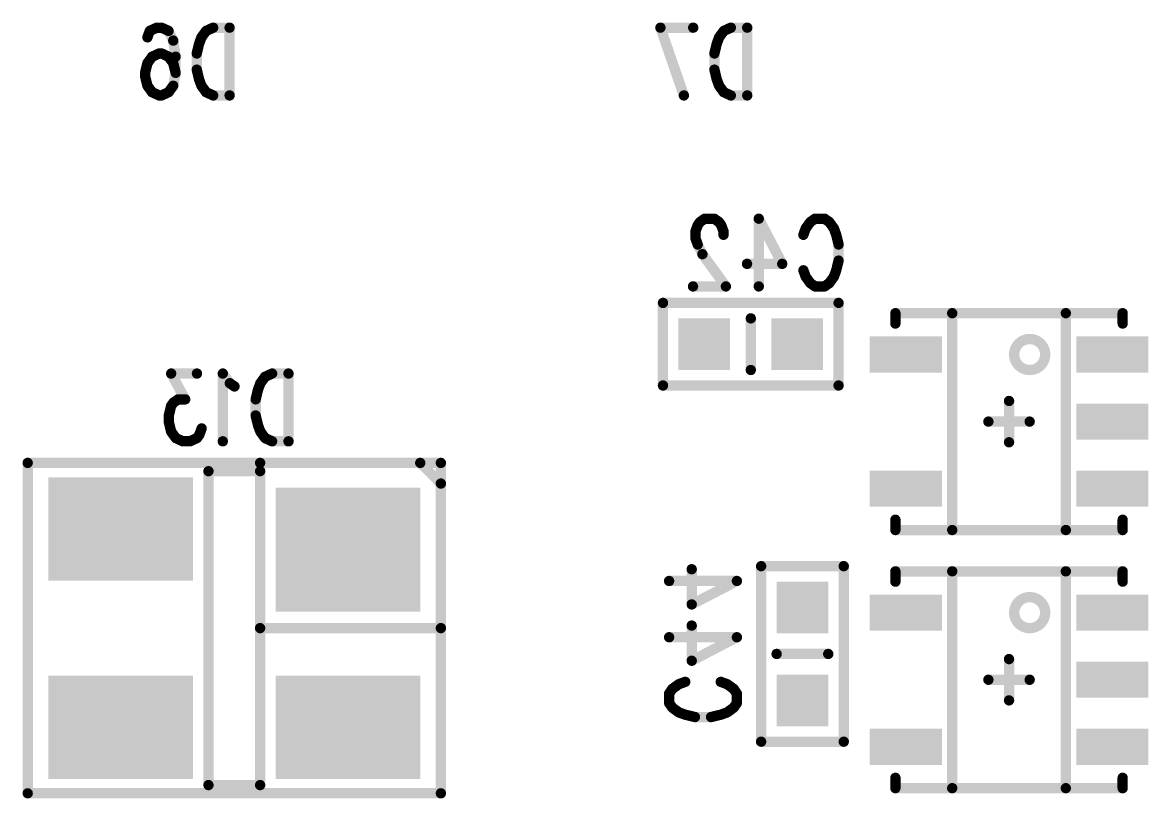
# Model space of a CAD drawing. Extents: x 100 to 144.1, y 92.5 to 144.1.
# Drawn here: x 120.45 to 131.35, y 119.1 to 126.62 of the extents above; entities that cross this region are included whole.
import ezdxf

# ---------------------------------------------------------------- set-up
doc = ezdxf.new("R2010")
doc.units = 0
doc.layers.get('0').update_dxf_attribs({"linetype": 'CONTINUOUS'})
doc.layers.add('MASK-BOTTOM_PHO', color=6, linetype='CONTINUOUS')
doc.layers.add('SILK-BOTTOM_PHO', color=12, linetype='CONTINUOUS')

# ---------------------------------------------------------------- blocks, each defined once
blk = doc.blocks.new('SQUARE_16')
blk.add_solid([(0.250062, 0.250062), (0.250062, -0.250062), (-0.250062, 0.250062), (-0.250062, -0.250062)])
blk = doc.blocks.new('SQUARE_33')
blk.add_solid([(0.499998, 0.499998), (0.499998, -0.499998), (-0.499998, 0.499998), (-0.499998, -0.499998)])
blk = doc.blocks.new('SQUARE_48')
blk.add_solid([(0.599948, 0.599948), (0.599948, -0.599948), (-0.599948, 0.599948), (-0.599948, -0.599948)])
blk = doc.blocks.new('SQUARE_159')
blk.add_solid([(0.175006, 0.175006), (0.175006, -0.175006), (-0.175006, 0.175006), (-0.175006, -0.175006)])
blk = doc.blocks.new('ROUND_1')
at = {"const_width": 0.050038}
blk.add_lwpolyline([(-0.025018, 0, 1), (0.025018, 0, 1)], format="xyb", close=True, dxfattribs=at)

msp = doc.modelspace()

# ---------------------------------------------------------------- linework, layer by layer
at = {"layer": 'MASK-BOTTOM_PHO'}
for points, const_width in [([(129.175002, 123.400058), (128.82499, 123.400058)], 0.350012), ([(131.174998, 123.400058), (130.824986, 123.400058)], 0.350012), ([(131.174998, 122.750072), (130.824986, 122.750072)], 0.350012), ([(121.59996, 121.709942), (121.19991, 121.709942)], 0.999996), ([(129.175002, 122.100086), (128.82499, 122.100086)], 0.350012), ([(131.174998, 122.100086), (130.824986, 122.100086)], 0.350012), ([(123.700032, 121.510044), (123.49988, 121.510044)], 1.199896), ([(129.175002, 120.899936), (128.82499, 120.899936)], 0.350012), ([(131.174998, 120.899936), (130.824986, 120.899936)], 0.350012), ([(131.174998, 120.24995), (130.824986, 120.24995)], 0.350012), ([(121.59996, 119.789956), (121.19991, 119.789956)], 0.999996), ([(123.800108, 119.789956), (123.400058, 119.789956)], 0.999996), ([(129.175002, 119.599964), (128.82499, 119.599964)], 0.350012), ([(131.174998, 119.599964), (130.824986, 119.599964)], 0.350012)]:
    msp.add_lwpolyline(points, dxfattribs=dict(at, const_width=const_width))
at = {"layer": 'SILK-BOTTOM_PHO', "const_width": 0.100076}
for points in [[(121.659142, 126.471934), (121.681748, 126.534418)], [(121.681748, 126.534418), (121.750074, 126.56566)], [(121.750074, 126.56566), (121.79554, 126.56566)], [(121.79554, 126.56566), (121.863612, 126.534418)], [(121.863612, 126.534418), (121.909078, 126.440692)], [(122.22734, 126.534418), (122.181874, 126.471934)], [(122.295412, 126.56566), (122.22734, 126.534418)], [(122.45467, 126.56566), (122.295412, 126.56566)], [(122.45467, 126.56566), (122.45467, 125.909324)], [(126.625096, 126.56566), (126.852172, 125.909324)], [(126.943104, 126.56566), (126.625096, 126.56566)], [(127.23876, 126.534418), (127.193294, 126.471934)], [(127.306832, 126.56566), (127.23876, 126.534418)], [(127.465836, 126.56566), (127.306832, 126.56566)], [(127.465836, 126.56566), (127.465836, 125.909324)], [(121.909078, 126.440692), (121.931938, 126.284482)], [(122.159014, 126.40945), (122.136408, 126.315724)], [(122.181874, 126.471934), (122.159014, 126.40945)], [(127.170434, 126.40945), (127.147828, 126.315724)], [(127.193294, 126.471934), (127.170434, 126.40945)], [(121.659142, 126.221998), (121.704608, 126.284482)], [(121.704608, 126.284482), (121.77268, 126.315724)], [(121.77268, 126.315724), (121.79554, 126.315724)], [(121.79554, 126.315724), (121.863612, 126.284482)], [(121.863612, 126.284482), (121.909078, 126.221998)], [(121.931938, 126.284482), (121.931938, 126.128018)], [(122.136408, 126.315724), (122.136408, 126.15926)], [(127.147828, 126.315724), (127.147828, 126.15926)], [(121.636282, 126.128018), (121.659142, 126.221998)], [(121.909078, 126.221998), (121.931938, 126.128018)], [(121.636282, 126.096776), (121.636282, 126.128018)], [(121.659142, 126.00305), (121.636282, 126.096776)], [(121.931938, 126.128018), (121.909078, 126.00305)], [(122.136408, 126.15926), (122.159014, 126.065534)], [(122.159014, 126.065534), (122.181874, 126.00305)], [(127.147828, 126.15926), (127.170434, 126.065534)], [(127.170434, 126.065534), (127.193294, 126.00305)], [(121.704608, 125.940566), (121.659142, 126.00305)], [(121.909078, 126.00305), (121.863612, 125.940566)], [(122.181874, 126.00305), (122.22734, 125.940566)], [(127.193294, 126.00305), (127.23876, 125.940566)], [(121.77268, 125.909324), (121.704608, 125.940566)], [(121.79554, 125.909324), (121.77268, 125.909324)], [(121.863612, 125.940566), (121.79554, 125.909324)], [(122.22734, 125.940566), (122.295412, 125.909324)], [(122.295412, 125.909324), (122.45467, 125.909324)], [(127.23876, 125.940566), (127.306832, 125.909324)], [(127.306832, 125.909324), (127.465836, 125.909324)], [(126.986284, 124.65304), (126.963678, 124.590556)], [(127.009144, 124.684282), (126.986284, 124.65304)], [(127.05461, 124.715524), (127.009144, 124.684282)], [(127.145542, 124.715524), (127.05461, 124.715524)], [(127.191008, 124.684282), (127.145542, 124.715524)], [(127.213614, 124.65304), (127.191008, 124.684282)], [(127.236474, 124.590556), (127.213614, 124.65304)], [(127.577342, 124.715524), (127.804672, 124.278136)], [(127.577342, 124.715524), (127.577342, 124.059442)], [(128.031748, 124.621798), (128.077214, 124.684282)], [(128.077214, 124.684282), (128.12268, 124.715524)], [(128.12268, 124.715524), (128.213612, 124.715524)], [(128.213612, 124.715524), (128.259078, 124.684282)], [(128.259078, 124.684282), (128.304544, 124.621798)], [(126.963678, 124.590556), (126.963678, 124.528072)], [(127.236474, 124.559314), (127.236474, 124.590556)], [(128.009142, 124.559314), (128.031748, 124.621798)], [(128.304544, 124.621798), (128.32715, 124.559314)], [(128.32715, 124.559314), (128.35001, 124.465588)], [(126.963678, 124.528072), (126.986284, 124.465588)], [(126.986284, 124.465588), (127.03175, 124.371862)], [(128.35001, 124.465588), (128.35001, 124.309378)], [(127.03175, 124.371862), (127.25908, 124.059442)], [(127.804672, 124.278136), (127.46355, 124.278136)], [(128.031748, 124.153168), (128.009142, 124.215652)], [(128.32715, 124.215652), (128.304544, 124.153168)], [(128.35001, 124.309378), (128.32715, 124.215652)], [(128.077214, 124.090684), (128.031748, 124.153168)], [(128.304544, 124.153168), (128.259078, 124.090684)], [(127.25908, 124.059442), (126.940818, 124.059442)], [(128.12268, 124.059442), (128.077214, 124.090684)], [(128.213612, 124.059442), (128.12268, 124.059442)], [(128.259078, 124.090684), (128.213612, 124.059442)], [(128.35001, 123.89993), (126.649988, 123.89993)], [(126.649988, 123.89993), (126.649988, 123.100084)], [(128.35001, 123.100084), (128.35001, 123.89993)], [(128.89992, 123.700032), (128.89992, 123.800108)], [(128.89992, 123.800108), (131.100068, 123.800108)], [(129.450084, 123.800108), (129.450084, 121.700036)], [(130.549904, 123.800108), (129.450084, 123.800108)], [(130.549904, 121.700036), (130.549904, 123.800108)], [(131.100068, 123.800108), (131.100068, 123.700032)], [(127.500126, 123.249944), (127.500126, 123.75007)], [(122.138694, 123.215654), (121.888758, 123.215654)], [(121.888758, 123.215654), (122.024902, 122.965718)], [(122.456702, 123.121928), (122.38863, 123.215654)], [(122.38863, 123.215654), (122.38863, 122.559318)], [(122.502168, 123.090686), (122.456702, 123.121928)], [(122.752358, 123.121928), (122.729498, 123.059444)], [(122.797824, 123.184412), (122.752358, 123.121928)], [(122.865896, 123.215654), (122.797824, 123.184412)], [(123.0249, 123.215654), (122.865896, 123.215654)], [(123.0249, 123.215654), (123.0249, 122.559318)], [(122.729498, 123.059444), (122.706892, 122.965718)], [(126.649988, 123.100084), (128.35001, 123.100084)], [(121.911364, 122.934476), (121.888758, 122.903234)], [(121.95683, 122.965718), (121.911364, 122.934476)], [(122.024902, 122.965718), (121.95683, 122.965718)], [(122.706892, 122.965718), (122.706892, 122.809254)], [(129.999994, 122.94997), (129.999994, 122.54992)], [(121.888758, 122.903234), (121.865898, 122.809254)], [(121.865898, 122.809254), (121.865898, 122.74677)], [(122.706892, 122.809254), (122.729498, 122.715528)], [(121.865898, 122.74677), (121.888758, 122.653044)], [(122.729498, 122.715528), (122.752358, 122.653044)], [(129.800096, 122.750072), (130.199892, 122.750072)], [(121.888758, 122.653044), (121.93397, 122.59056)], [(121.93397, 122.59056), (122.002296, 122.559318)], [(122.070368, 122.559318), (122.138694, 122.59056)], [(122.138694, 122.59056), (122.1613, 122.621802)], [(122.1613, 122.621802), (122.18416, 122.684286)], [(122.752358, 122.653044), (122.797824, 122.59056)], [(122.797824, 122.59056), (122.865896, 122.559318)], [(122.002296, 122.559318), (122.070368, 122.559318)], [(122.865896, 122.559318), (123.0249, 122.559318)], [(124.29998, 122.350022), (120.499886, 122.350022)], [(120.499886, 122.350022), (120.499886, 119.149876)], [(122.750072, 122.270012), (122.249946, 122.270012)], [(122.249946, 122.270012), (122.249946, 119.229886)], [(124.499878, 122.350022), (122.750072, 122.350022)], [(122.750072, 122.350022), (122.750072, 120.750076)], [(122.750072, 119.229886), (122.750072, 122.270012)], [(124.499878, 122.150124), (124.29998, 122.350022)], [(124.499878, 120.750076), (124.499878, 122.350022)], [(124.499878, 119.149876), (124.499878, 122.150124)], [(128.89992, 121.800112), (128.89992, 121.700036)], [(131.100068, 121.700036), (131.100068, 121.800112)], [(128.89992, 121.700036), (131.100068, 121.700036)], [(129.450084, 121.700036), (130.549904, 121.700036)], [(126.928118, 120.979438), (126.928118, 121.32056)], [(127.599948, 121.350024), (127.599948, 119.650002)], [(128.400048, 121.350024), (127.599948, 121.350024)], [(128.400048, 119.650002), (128.400048, 121.350024)], [(128.89992, 121.19991), (128.89992, 121.299986)], [(128.89992, 121.299986), (131.100068, 121.299986)], [(129.450084, 121.299986), (129.450084, 119.199914)], [(130.549904, 121.299986), (129.450084, 121.299986)], [(130.549904, 119.199914), (130.549904, 121.299986)], [(131.100068, 121.299986), (131.100068, 121.19991)], [(127.365506, 121.206768), (126.709424, 121.206768)], [(127.365506, 121.206768), (126.928118, 120.979438)], [(122.750072, 120.750076), (124.499878, 120.750076)], [(126.928118, 120.4341), (126.928118, 120.774968)], [(127.365506, 120.66143), (126.709424, 120.66143)], [(127.365506, 120.66143), (126.928118, 120.4341)], [(128.249934, 120.499886), (127.750062, 120.499886)], [(129.999994, 120.450102), (129.999994, 120.050052)], [(126.740666, 120.161304), (126.80315, 120.20677)], [(126.80315, 120.20677), (126.865634, 120.22963)], [(127.209296, 120.22963), (127.27178, 120.20677)], [(127.27178, 120.20677), (127.334264, 120.161304)], [(129.800096, 120.24995), (130.199892, 120.24995)], [(126.709424, 120.115838), (126.740666, 120.161304)], [(126.709424, 120.024906), (126.709424, 120.115838)], [(127.334264, 120.161304), (127.365506, 120.115838)], [(127.365506, 120.115838), (127.365506, 120.024906)], [(126.740666, 119.97944), (126.709424, 120.024906)], [(126.80315, 119.933974), (126.740666, 119.97944)], [(127.334264, 119.97944), (127.27178, 119.933974)], [(127.365506, 120.024906), (127.334264, 119.97944)], [(126.865634, 119.911368), (126.80315, 119.933974)], [(126.95936, 119.888762), (126.865634, 119.911368)], [(127.11557, 119.888762), (126.95936, 119.888762)], [(127.209296, 119.911368), (127.11557, 119.888762)], [(127.27178, 119.933974), (127.209296, 119.911368)], [(127.599948, 119.650002), (128.400048, 119.650002)], [(122.249946, 119.229886), (122.750072, 119.229886)], [(128.89992, 119.29999), (128.89992, 119.199914)], [(128.89992, 119.199914), (131.100068, 119.199914)], [(129.450084, 119.199914), (130.549904, 119.199914)], [(131.100068, 119.199914), (131.100068, 119.29999)], [(120.499886, 119.149876), (124.499878, 119.149876)]]:
    msp.add_lwpolyline(points, dxfattribs=at)
for points in [[(130.049778, 123.400058, 1), (130.350006, 123.400058, 1)], [(130.049778, 120.899936, 1), (130.350006, 120.899936, 1)]]:
    msp.add_lwpolyline(points, format="xyb", close=True, dxfattribs=at)

# ---------------------------------------------------------------- block references
at = {"layer": 'MASK-BOTTOM_PHO'}
for name, p in [('SQUARE_16', (127.050038, 123.49988)), ('SQUARE_16', (127.94996, 123.49988)), ('SQUARE_159', (128.82499, 123.400058)), ('SQUARE_159', (129.175002, 123.400058)), ('SQUARE_159', (130.824986, 123.400058)), ('SQUARE_159', (131.174998, 123.400058)), ('SQUARE_159', (130.824986, 122.750072)), ('SQUARE_159', (131.174998, 122.750072)), ('SQUARE_33', (121.19991, 121.709942)), ('SQUARE_33', (121.59996, 121.709942)), ('SQUARE_159', (128.82499, 122.100086)), ('SQUARE_159', (129.175002, 122.100086)), ('SQUARE_159', (130.824986, 122.100086)), ('SQUARE_159', (131.174998, 122.100086)), ('SQUARE_48', (123.49988, 121.510044)), ('SQUARE_48', (123.700032, 121.510044)), ('SQUARE_16', (127.999998, 120.949974)), ('SQUARE_159', (128.82499, 120.899936)), ('SQUARE_159', (129.175002, 120.899936)), ('SQUARE_159', (130.824986, 120.899936)), ('SQUARE_159', (131.174998, 120.899936)), ('SQUARE_159', (130.824986, 120.24995)), ('SQUARE_159', (131.174998, 120.24995)), ('SQUARE_33', (121.19991, 119.789956)), ('SQUARE_33', (121.59996, 119.789956)), ('SQUARE_33', (123.400058, 119.789956)), ('SQUARE_33', (123.800108, 119.789956)), ('SQUARE_16', (127.999998, 120.050052)), ('SQUARE_159', (128.82499, 119.599964)), ('SQUARE_159', (129.175002, 119.599964)), ('SQUARE_159', (130.824986, 119.599964)), ('SQUARE_159', (131.174998, 119.599964))]:
    msp.add_blockref(name, p, dxfattribs=at)
at = {"layer": 'SILK-BOTTOM_PHO'}
for p in [(121.681748, 126.534418), (121.750074, 126.56566), (121.79554, 126.56566), (121.863612, 126.534418), (122.22734, 126.534418), (122.295412, 126.56566), (122.45467, 126.56566), (122.45467, 126.56566), (126.625096, 126.56566), (126.625096, 126.56566), (126.943104, 126.56566), (127.23876, 126.534418), (127.306832, 126.56566), (127.465836, 126.56566), (127.465836, 126.56566), (121.659142, 126.471934), (121.909078, 126.440692), (122.159014, 126.40945), (122.181874, 126.471934), (127.170434, 126.40945), (127.193294, 126.471934), (121.704608, 126.284482), (121.77268, 126.315724), (121.79554, 126.315724), (121.863612, 126.284482), (121.931938, 126.284482), (122.136408, 126.315724), (127.147828, 126.315724), (121.659142, 126.221998), (121.909078, 126.221998), (121.636282, 126.128018), (121.636282, 126.096776), (121.931938, 126.128018), (121.931938, 126.128018), (122.136408, 126.15926), (122.159014, 126.065534), (127.147828, 126.15926), (127.170434, 126.065534), (121.659142, 126.00305), (121.909078, 126.00305), (122.181874, 126.00305), (127.193294, 126.00305), (121.704608, 125.940566), (121.77268, 125.909324), (121.79554, 125.909324), (121.863612, 125.940566), (122.22734, 125.940566), (122.295412, 125.909324), (122.45467, 125.909324), (122.45467, 125.909324), (126.852172, 125.909324), (127.23876, 125.940566), (127.306832, 125.909324), (127.465836, 125.909324), (127.465836, 125.909324), (126.986284, 124.65304), (127.009144, 124.684282), (127.05461, 124.715524), (127.145542, 124.715524), (127.191008, 124.684282), (127.213614, 124.65304), (127.577342, 124.715524), (127.577342, 124.715524), (128.077214, 124.684282), (128.12268, 124.715524), (128.213612, 124.715524), (128.259078, 124.684282), (126.963678, 124.590556), (127.236474, 124.590556), (127.236474, 124.559314), (128.009142, 124.559314), (128.031748, 124.621798), (128.304544, 124.621798), (128.32715, 124.559314), (126.963678, 124.528072), (126.986284, 124.465588), (128.35001, 124.465588), (127.03175, 124.371862), (127.46355, 124.278136), (127.804672, 124.278136), (127.804672, 124.278136), (128.009142, 124.215652), (128.32715, 124.215652), (128.35001, 124.309378), (128.031748, 124.153168), (128.304544, 124.153168), (126.940818, 124.059442), (127.25908, 124.059442), (127.577342, 124.059442), (128.077214, 124.090684), (128.12268, 124.059442), (128.213612, 124.059442), (128.259078, 124.090684), (126.649988, 123.89993), (128.35001, 123.89993), (128.35001, 123.89993), (128.89992, 123.800108), (129.450084, 123.800108), (129.450084, 123.800108), (130.549904, 123.800108), (131.100068, 123.800108), (127.500126, 123.75007), (128.89992, 123.700032), (131.100068, 123.700032), (127.500126, 123.249944), (121.888758, 123.215654), (122.138694, 123.215654), (122.38863, 123.215654), (122.456702, 123.121928), (122.752358, 123.121928), (122.797824, 123.184412), (122.865896, 123.215654), (123.0249, 123.215654), (123.0249, 123.215654), (122.502168, 123.090686), (122.729498, 123.059444), (126.649988, 123.100084), (128.35001, 123.100084), (121.911364, 122.934476), (121.95683, 122.965718), (122.024902, 122.965718), (122.706892, 122.965718), (129.999994, 122.94997), (121.865898, 122.809254), (121.888758, 122.903234), (122.706892, 122.809254), (121.865898, 122.74677), (122.729498, 122.715528), (129.800096, 122.750072), (130.199892, 122.750072), (121.888758, 122.653044), (121.93397, 122.59056), (122.138694, 122.59056), (122.1613, 122.621802), (122.18416, 122.684286), (122.752358, 122.653044), (122.797824, 122.59056), (122.002296, 122.559318), (122.070368, 122.559318), (122.38863, 122.559318), (122.865896, 122.559318), (123.0249, 122.559318), (123.0249, 122.559318), (129.999994, 122.54992), (120.499886, 122.350022), (122.249946, 122.270012), (122.750072, 122.350022), (122.750072, 122.270012), (122.750072, 122.270012), (124.29998, 122.350022), (124.499878, 122.350022), (124.499878, 122.350022), (124.499878, 122.150124), (124.499878, 122.150124), (128.89992, 121.800112), (131.100068, 121.800112), (128.89992, 121.700036), (129.450084, 121.700036), (130.549904, 121.700036), (131.100068, 121.700036), (126.928118, 121.32056), (127.599948, 121.350024), (127.599948, 121.350024), (128.400048, 121.350024), (128.89992, 121.299986), (129.450084, 121.299986), (129.450084, 121.299986), (130.549904, 121.299986), (131.100068, 121.299986), (126.709424, 121.206768), (127.365506, 121.206768), (127.365506, 121.206768), (128.89992, 121.19991), (131.100068, 121.19991), (126.928118, 120.979438), (122.750072, 120.750076), (124.499878, 120.750076), (126.928118, 120.774968), (126.709424, 120.66143), (127.365506, 120.66143), (127.365506, 120.66143), (126.928118, 120.4341), (127.750062, 120.499886), (128.249934, 120.499886), (129.999994, 120.450102), (126.80315, 120.20677), (126.865634, 120.22963), (127.209296, 120.22963), (127.27178, 120.20677), (129.800096, 120.24995), (130.199892, 120.24995), (126.709424, 120.115838), (126.740666, 120.161304), (127.334264, 120.161304), (127.365506, 120.115838), (126.709424, 120.024906), (126.740666, 119.97944), (127.334264, 119.97944), (127.365506, 120.024906), (129.999994, 120.050052), (126.80315, 119.933974), (126.865634, 119.911368), (126.95936, 119.888762), (127.11557, 119.888762), (127.209296, 119.911368), (127.27178, 119.933974), (127.599948, 119.650002), (128.400048, 119.650002), (122.249946, 119.229886), (122.750072, 119.229886), (128.89992, 119.29999), (128.89992, 119.199914), (129.450084, 119.199914), (130.549904, 119.199914), (131.100068, 119.29999), (131.100068, 119.199914), (120.499886, 119.149876), (124.499878, 119.149876)]:
    msp.add_blockref('ROUND_1', p, dxfattribs=at)

doc.saveas('drawing.dxf')
